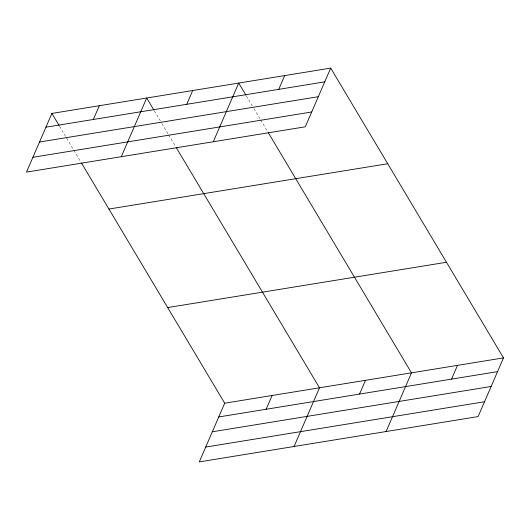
<?xml version="1.0" encoding="UTF-8"?>
<svg xmlns="http://www.w3.org/2000/svg" width="530" height="530" viewBox="0 0 530 530"><rect width="100%" height="100%" fill="white"/><g stroke="black" fill="none" stroke-linecap="round" stroke-linejoin="round"><path stroke-width="0.4" stroke-dasharray="2.65 1.99" d="M246.298 95.811L252.214 105.728M253.903 108.564L260.237 119.19M260.661 119.899L267.842 131.937M154.296 110.763L161.478 122.808M161.895 123.516L168.235 134.136M168.659 134.845L175.417 146.181M59.499 126.166L73.438 149.546M73.862 150.255L81.044 162.293"/><path stroke-width="0.79" d="M51.9 113.42L26.5 172.111L305.3 126.802L330.7 68.112L51.9 113.42L59.082 125.458M93.34 119.475L99.295 105.715M121.291 156.708L146.691 98.017L153.872 110.055M186.739 104.297L192.695 90.537M213.298 141.755L238.699 83.064L245.88 95.102M278.747 89.345L284.696 75.585M81.468 163.001L224.7 403.197L199.3 461.888L478.1 416.58L503.5 357.889L330.7 68.112M266.139 409.253L272.095 395.493M294.09 446.485L319.491 387.794L176.258 147.598M359.539 394.075L365.495 380.315M386.098 431.533L411.492 372.842L268.266 132.646M451.54 379.122L457.496 365.362M45.944 127.18L324.744 81.872M39.525 142.007L318.331 96.698M32.92 157.284L311.719 111.976M108.922 209.045L387.728 163.737M167.672 307.572L446.479 262.264M224.7 403.197L503.5 357.889M218.744 416.958L497.544 371.649M212.325 431.784L491.131 386.476M205.713 447.062L484.519 401.753"/></g></svg>
